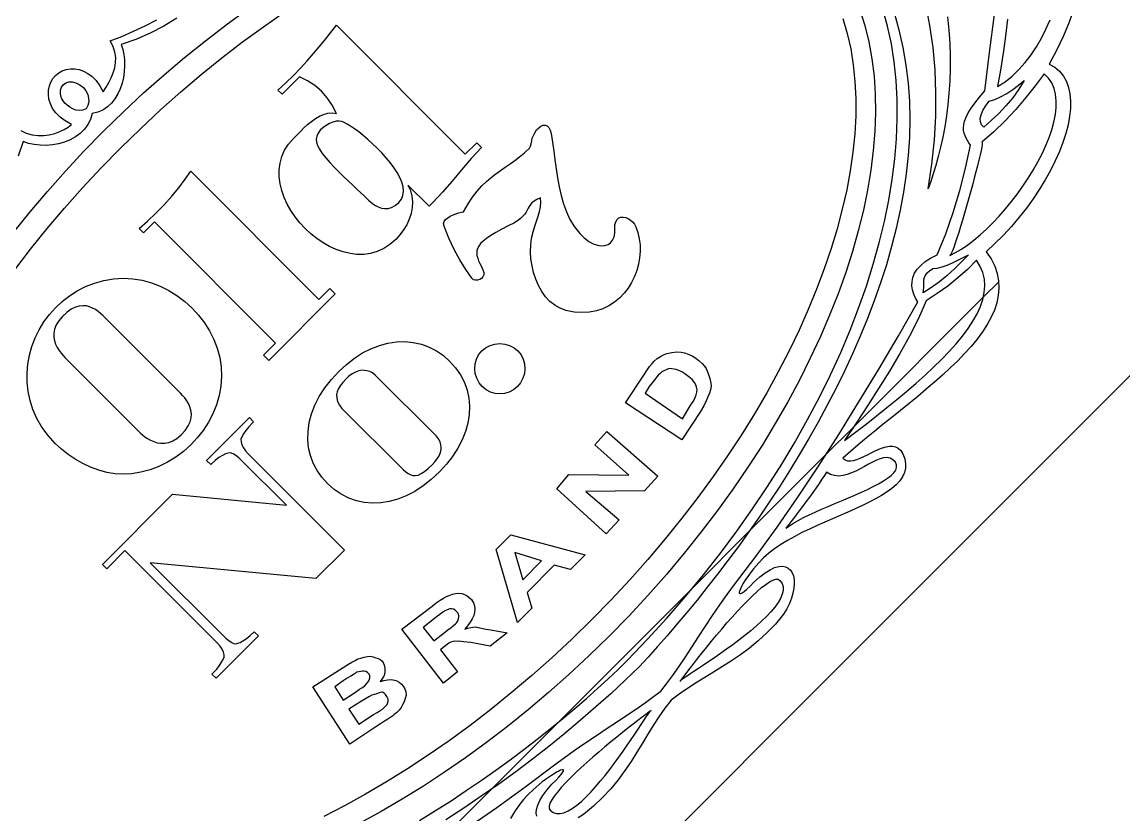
# Model space of a CAD drawing. Header units: millimetres. Extents: x 0 to 498, y 0 to 300.
# Drawn here: x 69.2 to 138.5, y 181 to 230.8 of the extents above; entities that cross this region are included whole.
import ezdxf

# ---------------------------------------------------------------- set-up
doc = ezdxf.new("R2010")
doc.units = ezdxf.units.MM
doc.layers.add('Nível Padrão', color=7, linetype='Continuous', lineweight=30)

msp = doc.modelspace()

# ---------------------------------------------------------------- linework, layer by layer
at = {"layer": 'Nível Padrão', "color": 18, "lineweight": 30, "true_color": 0x000000}
for points in [[(127.382, 231.157), (127.468, 230.318), (127.523, 229.493), (127.549, 228.684), (127.547, 227.892), (127.519, 227.119), (127.469, 226.366), (127.397, 225.636), (127.306, 224.93), (127.199, 224.25), (127.077, 223.597), (126.942, 222.974), (126.796, 222.381), (126.643, 221.821), (126.483, 221.295), (126.319, 220.805), (126.153, 220.352), (126.153, 220.352), (126.388, 221.902), (126.548, 223.423), (126.636, 224.916), (126.651, 226.381), (126.595, 227.816), (126.468, 229.223), (126.272, 230.601), (126.006, 231.948)], [(124.016, 231.431), (124.327, 230.333), (124.577, 229.225), (124.767, 228.108), (124.901, 226.984), (124.979, 225.854), (125.005, 224.719), (124.979, 223.579), (124.904, 222.437), (124.782, 221.293), (124.615, 220.148), (124.405, 219.003), (124.153, 217.86), (123.863, 216.72), (123.536, 215.583), (123.173, 214.451), (122.777, 213.325), (122.351, 212.206), (121.895, 211.095), (121.412, 209.994), (120.904, 208.902), (120.373, 207.822), (119.821, 206.755), (119.25, 205.701), (118.662, 204.662), (118.058, 203.639), (117.442, 202.633), (116.815, 201.645), (116.178, 200.677), (115.535, 199.728), (114.886, 198.801), (114.235, 197.896), (113.582, 197.015), (112.93, 196.159), (112.282, 195.329), (111.638, 194.525), (111.001, 193.75), (110.373, 193.003), (109.757, 192.287), (109.153, 191.603), (108.564, 190.95), (107.992, 190.332), (107.992, 190.332), (107.118, 189.489), (106.214, 188.648), (105.283, 187.812), (104.324, 186.98), (103.34, 186.156), (102.332, 185.341), (101.301, 184.536), (100.249, 183.744), (99.176, 182.966), (98.085, 182.204), (96.977, 181.46), (95.852, 180.735)], [(113.996, 195.499), (115.341, 197.269), (116.668, 199.103), (117.977, 200.995), (119.269, 202.94), (120.545, 204.932), (121.806, 206.964), (123.053, 209.031), (124.287, 211.127), (125.508, 213.245), (125.508, 213.245), (125.362, 213.488), (125.25, 213.739), (125.175, 213.997), (125.139, 214.259), (125.148, 214.522), (125.204, 214.785), (125.311, 215.044), (125.471, 215.298), (125.69, 215.543), (125.969, 215.779), (126.313, 216.002), (126.724, 216.21), (126.724, 216.21), (127.262, 217.523), (127.739, 218.866), (128.155, 220.24), (128.512, 221.647), (128.813, 223.088), (128.813, 223.088), (128.722, 223.238), (128.633, 223.384), (128.55, 223.531), (128.48, 223.682), (128.425, 223.84), (128.39, 224.007), (128.38, 224.189), (128.399, 224.386), (128.452, 224.604), (128.543, 224.845), (128.676, 225.112), (128.857, 225.408), (129.089, 225.738), (129.377, 226.103), (129.725, 226.508), (129.725, 226.508), (130.012, 228.901), (130.324, 231.285)], [(131.143, 230.999), (131.025, 229.929), (130.879, 228.859), (130.71, 227.802), (130.523, 226.774), (130.523, 226.774), (130.994, 227.076), (131.439, 227.43), (131.86, 227.832), (132.254, 228.276), (132.622, 228.759), (132.963, 229.273), (133.277, 229.816), (133.563, 230.381), (133.822, 230.964)], [(127.522, 216.171), (127.884, 216.345), (128.259, 216.564), (128.644, 216.825), (129.037, 217.124), (129.435, 217.458), (129.834, 217.824), (130.233, 218.22), (130.628, 218.641), (131.017, 219.084), (131.397, 219.547), (131.764, 220.026), (132.117, 220.519), (132.451, 221.021), (132.766, 221.529), (133.057, 222.041), (133.322, 222.554), (133.558, 223.064), (133.763, 223.567), (133.933, 224.062), (134.066, 224.544), (134.158, 225.01), (134.208, 225.458), (134.212, 225.883), (134.168, 226.284), (134.072, 226.656), (133.922, 226.997), (133.716, 227.303), (133.449, 227.572), (133.449, 227.572), (132.885, 226.826), (132.291, 226.079), (131.663, 225.339), (130.998, 224.619), (130.29, 223.928), (129.535, 223.278), (129.535, 223.278), (129.552, 223.242), (129.548, 223.137), (129.524, 222.969), (129.481, 222.746), (129.422, 222.473), (129.349, 222.157), (129.263, 221.803), (129.165, 221.419), (129.059, 221.009), (128.944, 220.582), (128.824, 220.142), (128.7, 219.696), (128.573, 219.251), (128.446, 218.812), (128.319, 218.387), (128.196, 217.98), (128.077, 217.599), (127.965, 217.25), (127.861, 216.938), (127.766, 216.671), (127.683, 216.455), (127.614, 216.295), (127.56, 216.199), (127.522, 216.171)], [(90.886, 219.749), (90.991, 219.647), (91.118, 219.533), (91.266, 219.417), (91.431, 219.307), (91.612, 219.213), (91.806, 219.143), (92.012, 219.107), (92.226, 219.114), (92.447, 219.173), (92.672, 219.293), (92.9, 219.483), (92.9, 219.483), (93.064, 219.697), (93.159, 219.935), (93.191, 220.194), (93.164, 220.47), (93.085, 220.76), (92.959, 221.061), (92.793, 221.369), (92.591, 221.681), (92.359, 221.994), (92.104, 222.304), (91.83, 222.608), (91.543, 222.902), (91.249, 223.184), (90.954, 223.45), (90.663, 223.696), (90.383, 223.919), (90.118, 224.116), (89.874, 224.284), (89.657, 224.419), (89.473, 224.517), (89.327, 224.576), (89.327, 224.576), (89.156, 224.604), (88.961, 224.588), (88.752, 224.533), (88.538, 224.444), (88.329, 224.326), (88.135, 224.184), (87.966, 224.023), (87.831, 223.847), (87.74, 223.662), (87.704, 223.473), (87.731, 223.284), (87.731, 223.284), (87.796, 223.073), (87.92, 222.835), (88.094, 222.575), (88.31, 222.297), (88.559, 222.009), (88.833, 221.713), (89.123, 221.417), (89.421, 221.125), (89.717, 220.842), (90.004, 220.573), (90.273, 220.324), (90.516, 220.101), (90.723, 219.907), (90.886, 219.749)], [(120.911, 204.543), (121.588, 205.061), (122.258, 205.578), (122.918, 206.094), (123.565, 206.609), (124.196, 207.122), (124.808, 207.632), (125.398, 208.14), (125.964, 208.644), (126.501, 209.144), (127.008, 209.641), (127.481, 210.132), (127.917, 210.618), (128.314, 211.098), (128.667, 211.572), (128.975, 212.04), (129.234, 212.5), (129.442, 212.953), (129.594, 213.397), (129.689, 213.833), (129.724, 214.26), (129.694, 214.677), (129.598, 215.085), (129.433, 215.481), (129.194, 215.867), (129.194, 215.867), (128.629, 215.292), (128.03, 214.752), (127.397, 214.245), (126.733, 213.768), (126.04, 213.321), (126.04, 213.321), (125.549, 212.212), (124.993, 211.105), (124.384, 210.003), (123.732, 208.904), (123.048, 207.808), (122.343, 206.716), (121.627, 205.628), (120.911, 204.543)], [(76.675, 205.006), (76.793, 204.896), (76.937, 204.781), (77.105, 204.668), (77.293, 204.563), (77.499, 204.473), (77.72, 204.407), (77.954, 204.371), (78.198, 204.372), (78.449, 204.418), (78.705, 204.515), (78.963, 204.67), (79.221, 204.892), (79.221, 204.892), (79.478, 205.18), (79.664, 205.458), (79.787, 205.723), (79.853, 205.977), (79.869, 206.217), (79.843, 206.445), (79.781, 206.659), (79.691, 206.859), (79.579, 207.045), (79.452, 207.217), (79.317, 207.373), (79.182, 207.514), (79.182, 207.514), (74.431, 212.265), (74.431, 212.265), (74.302, 212.391), (74.161, 212.521), (74.008, 212.647), (73.842, 212.764), (73.663, 212.865), (73.472, 212.944), (73.268, 212.994), (73.051, 213.01), (72.822, 212.984), (72.579, 212.91), (72.323, 212.783), (72.054, 212.595), (71.771, 212.341), (71.771, 212.341), (71.534, 212.068), (71.368, 211.799), (71.266, 211.537), (71.219, 211.283), (71.221, 211.039), (71.263, 210.807), (71.337, 210.588), (71.436, 210.385), (71.552, 210.198), (71.677, 210.03), (71.804, 209.883), (71.924, 209.757), (71.924, 209.757), (76.675, 205.006)], [(95.259, 204.813), (91.42, 208.652), (91.42, 208.652), (91.252, 208.786), (91.076, 208.874), (90.9, 208.926), (90.732, 208.95), (90.583, 208.956), (90.583, 208.956), (90.389, 208.926), (90.181, 208.846), (89.97, 208.726), (89.771, 208.582), (89.595, 208.424), (89.595, 208.424), (89.375, 208.187), (89.212, 207.973), (89.098, 207.779), (89.025, 207.601), (88.988, 207.436), (88.988, 207.436), (89.004, 207.209), (89.059, 206.985), (89.164, 206.768), (89.33, 206.562), (89.33, 206.562), (93.169, 202.723), (93.169, 202.723), (93.332, 202.578), (93.496, 202.464), (93.656, 202.384), (93.802, 202.343), (93.929, 202.343), (93.929, 202.343), (94.116, 202.374), (94.314, 202.463), (94.525, 202.606), (94.751, 202.795), (94.993, 203.027), (94.993, 203.027), (95.154, 203.199), (95.308, 203.389), (95.439, 203.588), (95.529, 203.787), (95.563, 203.977), (95.563, 203.977), (95.571, 204.111), (95.549, 204.277), (95.491, 204.458), (95.396, 204.642), (95.259, 204.813)], [(108.37, 207.509), (110.726, 205.913), (110.726, 205.913), (111.182, 206.673), (111.182, 206.673), (111.294, 206.842), (111.396, 207.001), (111.476, 207.138), (111.524, 207.243), (111.524, 207.243), (111.587, 207.405), (111.625, 207.575), (111.638, 207.737), (111.638, 207.737), (111.615, 207.889), (111.559, 208.041), (111.486, 208.193), (111.486, 208.193), (111.336, 208.373), (111.128, 208.545), (110.878, 208.725), (110.878, 208.725), (110.68, 208.853), (110.493, 208.948), (110.327, 209.008), (110.193, 209.029), (110.193, 209.029), (110.051, 209.055), (109.913, 209.063), (109.782, 209.035), (109.661, 208.953), (109.661, 208.953), (109.547, 208.927), (109.433, 208.858), (109.319, 208.761), (109.205, 208.649), (109.205, 208.649), (109.106, 208.536), (108.977, 208.374), (108.821, 208.168), (108.635, 207.927), (108.635, 207.927), (108.37, 207.509)], [(117.226, 199.033), (117.439, 199.196), (117.697, 199.362), (117.993, 199.531), (118.324, 199.701), (118.682, 199.874), (119.065, 200.049), (119.465, 200.225), (119.879, 200.402), (120.3, 200.581), (120.725, 200.759), (121.147, 200.939), (121.563, 201.118), (121.965, 201.297), (122.35, 201.476), (122.712, 201.654), (123.047, 201.831), (123.348, 202.006), (123.612, 202.18), (123.832, 202.352), (124.003, 202.522), (124.122, 202.69), (124.181, 202.854), (124.177, 203.016), (124.104, 203.175), (124.104, 203.175), (123.942, 203.34), (123.764, 203.438), (123.569, 203.475), (123.36, 203.461), (123.138, 203.404), (122.904, 203.313), (122.661, 203.195), (122.41, 203.059), (122.151, 202.914), (121.888, 202.767), (121.62, 202.628), (121.351, 202.505), (121.08, 202.406), (120.811, 202.339), (120.544, 202.314), (120.28, 202.338), (120.022, 202.419), (119.771, 202.567), (119.771, 202.567), (119.643, 202.352), (119.487, 202.11), (119.311, 201.846), (119.117, 201.566), (118.912, 201.276), (118.699, 200.981), (118.483, 200.688), (118.271, 200.401), (118.065, 200.127), (117.871, 199.871), (117.694, 199.639), (117.538, 199.436), (117.408, 199.268), (117.31, 199.141), (117.248, 199.061), (117.226, 199.033)], [(101.872, 196.983), (100.2, 197.516), (100.2, 197.516), (100.695, 195.805), (100.695, 195.805), (101.872, 196.983)], [(97.177, 180.195), (99.069, 181.504), (100.903, 182.83), (102.673, 184.176), (102.673, 184.176), (103.282, 184.625), (103.923, 185.078), (104.584, 185.532), (105.256, 185.984), (105.927, 186.43), (106.587, 186.868), (107.226, 187.294), (107.833, 187.704), (108.398, 188.096), (108.911, 188.466), (109.36, 188.811), (109.36, 188.811), (109.721, 189.259), (110.097, 189.767), (110.488, 190.326), (110.893, 190.927), (111.309, 191.559), (111.736, 192.214), (112.174, 192.883), (112.619, 193.555), (113.072, 194.221), (113.532, 194.872), (113.996, 195.499)], [(95.108, 191.968), (95.754, 192.462), (95.754, 192.462), (95.987, 192.649), (96.183, 192.804), (96.343, 192.93), (96.466, 193.03), (96.553, 193.108), (96.553, 193.108), (96.599, 193.23), (96.645, 193.353), (96.666, 193.45), (96.666, 193.45), (96.675, 193.541), (96.652, 193.635), (96.608, 193.722), (96.552, 193.792), (96.552, 193.792), (96.447, 193.892), (96.341, 193.958), (96.21, 193.982), (96.21, 193.982), (96.101, 193.968), (95.94, 193.92), (95.754, 193.83), (95.754, 193.83), (95.706, 193.79), (95.611, 193.719), (95.481, 193.622), (95.323, 193.505), (95.146, 193.374), (95.146, 193.374), (94.424, 192.804), (94.424, 192.804), (95.108, 191.968)], [(88.876, 189.081), (89.408, 188.244), (89.408, 188.244), (90.054, 188.662), (90.054, 188.662), (90.253, 188.808), (90.432, 188.927), (90.58, 189.018), (90.686, 189.082), (90.738, 189.118), (90.738, 189.118), (90.876, 189.259), (90.981, 189.383), (91.043, 189.498), (91.043, 189.498), (91.085, 189.639), (91.076, 189.763), (91.043, 189.878), (91.043, 189.878), (90.937, 189.978), (90.831, 190.044), (90.7, 190.068), (90.7, 190.068), (90.624, 190.062), (90.515, 190.045), (90.385, 190.02), (90.244, 189.992), (90.244, 189.992), (90.172, 189.937), (90.049, 189.86), (89.878, 189.757), (89.663, 189.625), (89.408, 189.46), (89.408, 189.46), (88.876, 189.081)], [(89.751, 187.674), (90.397, 186.724), (90.397, 186.724), (91.309, 187.332), (91.309, 187.332), (91.543, 187.467), (91.732, 187.584), (91.87, 187.679), (91.955, 187.75), (91.955, 187.75), (92.066, 187.864), (92.16, 187.978), (92.221, 188.092), (92.221, 188.092), (92.236, 188.189), (92.226, 188.296), (92.194, 188.397), (92.145, 188.472), (92.145, 188.472), (92.067, 188.6), (91.981, 188.686), (91.879, 188.738), (91.879, 188.738), (91.736, 188.725), (91.603, 188.687), (91.461, 188.624), (91.461, 188.624), (91.351, 188.606), (91.205, 188.551), (91.023, 188.46), (90.804, 188.332), (90.549, 188.168), (90.549, 188.168), (89.751, 187.674)], [(108.753, 187.595), (108.606, 187.49), (108.415, 187.349), (108.184, 187.175), (107.918, 186.972), (107.622, 186.743), (107.3, 186.49), (106.957, 186.217), (106.597, 185.927), (106.225, 185.622), (105.846, 185.307), (105.464, 184.983), (105.084, 184.654), (104.71, 184.324), (104.347, 183.995), (104, 183.67), (103.674, 183.352), (103.372, 183.044), (103.099, 182.75), (102.861, 182.473), (102.662, 182.215), (102.506, 181.98), (102.398, 181.77), (102.342, 181.589), (102.344, 181.44), (102.407, 181.326), (102.407, 181.326), (102.597, 181.19), (102.806, 181.123), (103.034, 181.119), (103.277, 181.174), (103.534, 181.283), (103.803, 181.441), (104.083, 181.643), (104.37, 181.884), (104.663, 182.16), (104.96, 182.465), (105.259, 182.796), (105.559, 183.147), (105.856, 183.513), (106.15, 183.89), (106.438, 184.273), (106.718, 184.657), (106.988, 185.037), (107.247, 185.408), (107.491, 185.767), (107.721, 186.106), (107.932, 186.423), (108.124, 186.712), (108.294, 186.969), (108.441, 187.188), (108.562, 187.365), (108.656, 187.495), (108.72, 187.574), (108.753, 187.595)]]:
    msp.add_lwpolyline(points, dxfattribs=at)
at = {"layer": 'Nível Padrão', "color": 18, "lineweight": 30, "true_color": 0x000000, "extrusion": (0, 0, -1)}
for points in [[(-74.354, 223.97), (-75.604, 225.191), (-76.87, 226.37), (-78.15, 227.506), (-79.443, 228.599), (-80.746, 229.649), (-82.058, 230.654), (-83.377, 231.615)], [(-75.418, 222.906), (-76.664, 224.123), (-77.926, 225.299), (-79.2, 226.432), (-80.486, 227.522), (-81.781, 228.569), (-83.084, 229.571), (-84.393, 230.529), (-85.706, 231.441)], [(-121.875, 231.585), (-122.185, 230.596), (-122.435, 229.57), (-122.626, 228.51), (-122.758, 227.417), (-122.832, 226.293), (-122.849, 225.14), (-122.809, 223.96), (-122.713, 222.755), (-122.56, 221.526), (-122.352, 220.275), (-122.089, 219.005), (-121.772, 217.716), (-121.401, 216.411), (-120.977, 215.092), (-120.499, 213.76), (-119.97, 212.417), (-119.388, 211.066), (-118.755, 209.707), (-118.072, 208.344), (-117.338, 206.976), (-116.554, 205.607), (-115.721, 204.239), (-114.839, 202.872), (-113.909, 201.509), (-112.932, 200.152), (-111.907, 198.803), (-110.835, 197.463), (-109.717, 196.134), (-108.554, 194.818), (-107.345, 193.517), (-106.091, 192.232), (-106.091, 192.232), (-104.847, 191.017), (-103.586, 189.844), (-102.31, 188.713), (-101.022, 187.625), (-99.722, 186.58), (-98.413, 185.579), (-97.096, 184.622), (-95.773, 183.71), (-94.446, 182.844), (-93.116, 182.023), (-91.785, 181.249), (-90.454, 180.521)], [(-94.207, 180.692), (-95.202, 181.304), (-96.18, 181.927), (-97.139, 182.559), (-98.077, 183.198), (-98.994, 183.842), (-99.888, 184.49), (-100.758, 185.139), (-101.601, 185.789), (-102.418, 186.436), (-103.207, 187.079), (-103.966, 187.716), (-104.694, 188.345), (-105.39, 188.965), (-106.052, 189.574), (-106.679, 190.17), (-107.27, 190.75), (-107.27, 190.75), (-108.529, 192.064), (-109.743, 193.395), (-110.913, 194.742), (-112.037, 196.103), (-113.115, 197.475), (-114.147, 198.858), (-115.131, 200.249), (-116.068, 201.647), (-116.957, 203.05), (-117.798, 204.456), (-118.589, 205.863), (-119.331, 207.27), (-120.022, 208.675), (-120.663, 210.077), (-121.253, 211.473), (-121.791, 212.861), (-122.277, 214.241), (-122.71, 215.609), (-123.09, 216.965), (-123.416, 218.307), (-123.688, 219.633), (-123.905, 220.941), (-124.067, 222.23), (-124.172, 223.497), (-124.222, 224.741), (-124.215, 225.961), (-124.15, 227.154), (-124.027, 228.318), (-123.846, 229.453), (-123.606, 230.556), (-123.306, 231.625)], [(-135.319, 231.653), (-135.023, 230.821), (-134.665, 229.963), (-134.243, 229.082), (-133.753, 228.18), (-133.753, 228.18), (-134.109, 227.978), (-134.408, 227.729), (-134.653, 227.433), (-134.843, 227.096), (-134.982, 226.719), (-135.07, 226.307), (-135.11, 225.862), (-135.102, 225.387), (-135.048, 224.886), (-134.95, 224.362), (-134.81, 223.819), (-134.628, 223.258), (-134.406, 222.684), (-134.147, 222.1), (-133.851, 221.509), (-133.52, 220.914), (-133.156, 220.318), (-132.76, 219.725), (-132.334, 219.138), (-131.879, 218.559), (-131.397, 217.993), (-130.889, 217.442), (-130.357, 216.91), (-129.802, 216.399), (-129.802, 216.399), (-130.109, 215.943), (-130.339, 215.485), (-130.497, 215.028), (-130.585, 214.57), (-130.608, 214.112), (-130.568, 213.653), (-130.47, 213.195), (-130.318, 212.737), (-130.114, 212.28), (-129.862, 211.823), (-129.566, 211.367), (-129.23, 210.911), (-128.857, 210.457), (-128.45, 210.003), (-128.014, 209.551), (-127.552, 209.101), (-127.067, 208.652), (-126.563, 208.204), (-126.044, 207.759), (-125.513, 207.316), (-124.974, 206.874), (-124.43, 206.436), (-123.886, 205.999), (-123.343, 205.565), (-122.807, 205.134), (-122.281, 204.706), (-121.768, 204.281), (-121.273, 203.86), (-120.797, 203.441), (-120.797, 203.441), (-120.935, 203.332), (-121.094, 203.275), (-121.272, 203.263), (-121.466, 203.291), (-121.673, 203.35), (-121.892, 203.435), (-122.119, 203.538), (-122.352, 203.652), (-122.588, 203.771), (-122.825, 203.888), (-123.06, 203.996), (-123.291, 204.087), (-123.514, 204.156), (-123.728, 204.195), (-123.929, 204.198), (-124.116, 204.157), (-124.285, 204.066), (-124.433, 203.919), (-124.56, 203.707), (-124.56, 203.707), (-124.687, 203.389), (-124.746, 203.087), (-124.74, 202.8), (-124.673, 202.526), (-124.55, 202.264), (-124.375, 202.013), (-124.151, 201.772), (-123.884, 201.54), (-123.576, 201.314), (-123.232, 201.095), (-122.856, 200.882), (-122.452, 200.671), (-122.024, 200.464), (-121.577, 200.258), (-121.114, 200.053), (-120.639, 199.846), (-120.157, 199.637), (-119.671, 199.426), (-119.185, 199.209), (-118.705, 198.987), (-118.233, 198.759), (-117.774, 198.522), (-117.331, 198.276), (-116.91, 198.02), (-116.514, 197.752), (-116.147, 197.471), (-115.813, 197.177), (-115.516, 196.867), (-115.516, 196.867), (-115.349, 196.682), (-115.188, 196.489), (-115.033, 196.293), (-114.887, 196.096), (-114.752, 195.903), (-114.63, 195.717), (-114.523, 195.542), (-114.434, 195.381), (-114.365, 195.239), (-114.317, 195.119), (-114.293, 195.025), (-114.294, 194.961), (-114.324, 194.93), (-114.384, 194.936), (-114.477, 194.982), (-114.604, 195.074), (-114.767, 195.213), (-114.969, 195.404), (-115.212, 195.651), (-115.212, 195.651), (-115.577, 195.981), (-115.916, 196.239), (-116.229, 196.431), (-116.515, 196.561), (-116.772, 196.631), (-117.001, 196.647), (-117.201, 196.611), (-117.371, 196.529), (-117.51, 196.403), (-117.618, 196.238), (-117.694, 196.038), (-117.738, 195.807), (-117.748, 195.548), (-117.724, 195.265), (-117.666, 194.963), (-117.573, 194.645), (-117.443, 194.315), (-117.278, 193.978), (-117.074, 193.637), (-117.074, 193.637), (-116.558, 193.021), (-116.026, 192.466), (-115.482, 191.965), (-114.93, 191.511), (-114.371, 191.094), (-113.808, 190.709), (-113.245, 190.347), (-112.683, 190.001), (-112.127, 189.663), (-111.578, 189.325), (-111.04, 188.981), (-110.515, 188.622), (-110.006, 188.241), (-110.006, 188.241), (-109.611, 187.731), (-109.241, 187.202), (-108.89, 186.659), (-108.548, 186.102), (-108.207, 185.537), (-107.859, 184.966), (-107.495, 184.391), (-107.106, 183.817), (-106.684, 183.247), (-106.221, 182.682), (-105.708, 182.128), (-105.136, 181.586), (-104.497, 181.059), (-104.497, 181.059), (-104.162, 180.862)], [(-78.959, 231.056), (-78.129, 230.559), (-77.269, 230.116), (-76.378, 229.73), (-75.455, 229.404), (-75.455, 229.404), (-75.554, 229.107), (-75.624, 228.784), (-75.663, 228.439), (-75.672, 228.081), (-75.649, 227.715), (-75.596, 227.349), (-75.51, 226.987), (-75.392, 226.638), (-75.242, 226.307), (-75.058, 226.001), (-74.842, 225.727), (-74.591, 225.49), (-74.306, 225.298), (-73.986, 225.156), (-73.631, 225.072), (-73.631, 225.072), (-73.526, 224.708), (-73.362, 224.379), (-73.145, 224.087), (-72.882, 223.832), (-72.582, 223.613), (-72.25, 223.431), (-71.893, 223.286), (-71.519, 223.179), (-71.135, 223.109), (-70.747, 223.076), (-70.362, 223.081), (-69.988, 223.124), (-69.631, 223.205), (-69.299, 223.325), (-69.299, 223.325), (-68.983, 222.393)], [(-69.147, 224.009), (-69.497, 223.839), (-69.859, 223.735), (-70.225, 223.689), (-70.588, 223.694), (-70.943, 223.743), (-71.282, 223.828), (-71.597, 223.943), (-71.883, 224.079), (-72.133, 224.23), (-72.34, 224.389), (-72.34, 224.389), (-71.942, 224.609), (-71.614, 224.855), (-71.352, 225.121), (-71.151, 225.402), (-71.009, 225.69), (-70.922, 225.981), (-70.886, 226.268), (-70.897, 226.546), (-70.952, 226.808), (-71.047, 227.049), (-71.047, 227.049), (-71.173, 227.271), (-71.337, 227.464), (-71.534, 227.624), (-71.758, 227.749), (-72.003, 227.836), (-72.265, 227.882), (-72.538, 227.885), (-72.817, 227.841), (-73.097, 227.747), (-73.371, 227.601), (-73.636, 227.401), (-73.885, 227.142), (-74.113, 226.823), (-74.315, 226.44), (-74.315, 226.44), (-74.504, 226.729), (-74.68, 227.024), (-74.835, 227.326), (-74.963, 227.635), (-75.056, 227.951), (-75.108, 228.274), (-75.113, 228.603), (-75.063, 228.939), (-74.951, 229.283), (-74.771, 229.633), (-74.771, 229.633), (-75.495, 229.924), (-76.226, 230.241), (-76.962, 230.586), (-77.699, 230.962)], [(-88.984, 230.619), (-97.08, 222.523), (-97.08, 222.523), (-97.802, 223.245), (-97.802, 223.245), (-98.106, 222.94), (-98.106, 222.94), (-97.45, 222.245), (-96.837, 221.537), (-96.243, 220.831), (-95.647, 220.141), (-95.028, 219.483), (-95.028, 219.483), (-94.8, 219.255), (-94.8, 219.255), (-93.47, 220.585), (-93.47, 220.585), (-93.63, 220.246), (-93.727, 219.894), (-93.763, 219.532), (-93.744, 219.168), (-93.674, 218.804), (-93.558, 218.445), (-93.399, 218.097), (-93.202, 217.765), (-92.971, 217.452), (-92.71, 217.165), (-92.71, 217.165), (-92.341, 216.843), (-91.952, 216.593), (-91.548, 216.41), (-91.13, 216.292), (-90.703, 216.234), (-90.271, 216.233), (-89.836, 216.286), (-89.403, 216.389), (-88.974, 216.539), (-88.553, 216.731), (-88.144, 216.963), (-87.749, 217.23), (-87.373, 217.53), (-87.019, 217.859), (-86.69, 218.213), (-86.39, 218.589), (-86.122, 218.983), (-85.89, 219.392), (-85.697, 219.812), (-85.546, 220.24), (-85.442, 220.672), (-85.386, 221.104), (-85.384, 221.533), (-85.438, 221.956), (-85.552, 222.369), (-85.729, 222.768), (-85.973, 223.151), (-86.287, 223.512), (-86.287, 223.512), (-86.498, 223.726), (-86.716, 223.947), (-86.942, 224.169), (-87.174, 224.383), (-87.414, 224.584), (-87.66, 224.762), (-87.913, 224.911), (-88.171, 225.024), (-88.437, 225.093), (-88.708, 225.111), (-88.985, 225.07), (-88.985, 225.07), (-88.715, 225.593), (-88.4, 226.06), (-88.039, 226.472), (-87.63, 226.83), (-87.173, 227.135), (-86.666, 227.389), (-86.666, 227.389), (-85.564, 226.287), (-85.564, 226.287), (-85.298, 226.553), (-85.298, 226.553), (-85.799, 227.005), (-86.276, 227.468), (-86.726, 227.934), (-87.148, 228.394), (-87.54, 228.842), (-87.9, 229.27), (-88.226, 229.669), (-88.517, 230.032), (-88.77, 230.351), (-88.984, 230.619)], [(-120.799, 231.048), (-121.075, 230.111), (-121.294, 229.139), (-121.456, 228.134), (-121.562, 227.096), (-121.612, 226.027), (-121.606, 224.93), (-121.546, 223.806), (-121.431, 222.657), (-121.263, 221.485), (-121.042, 220.291), (-120.767, 219.077), (-120.441, 217.845), (-120.063, 216.596), (-119.634, 215.333), (-119.154, 214.057), (-118.624, 212.769), (-118.045, 211.472), (-117.417, 210.168), (-116.74, 208.857), (-116.015, 207.542), (-115.243, 206.225), (-114.424, 204.906), (-113.558, 203.589), (-112.647, 202.275), (-111.69, 200.965), (-110.688, 199.661), (-109.643, 198.365), (-108.553, 197.079), (-107.42, 195.805), (-106.245, 194.543), (-105.027, 193.296), (-105.027, 193.296), (-103.784, 192.082), (-102.525, 190.909), (-101.253, 189.779), (-99.969, 188.692), (-98.676, 187.649), (-97.374, 186.649), (-96.067, 185.695), (-94.754, 184.785), (-93.439, 183.922), (-92.122, 183.104), (-90.807, 182.334), (-89.493, 181.61), (-88.184, 180.935)], [(-132.195, 227.154), (-131.861, 226.597), (-131.476, 226.066), (-131.05, 225.563), (-130.596, 225.088), (-130.125, 224.643), (-129.649, 224.228), (-129.649, 224.228), (-129.517, 224.374), (-129.444, 224.552), (-129.433, 224.759), (-129.482, 224.996), (-129.591, 225.259), (-129.761, 225.548), (-129.991, 225.862), (-129.991, 225.862), (-130.344, 225.968), (-130.714, 226.129), (-131.093, 226.337), (-131.472, 226.583), (-131.842, 226.858), (-132.195, 227.154)], [(-73.251, 225.376), (-73.034, 225.287), (-72.819, 225.262), (-72.611, 225.291), (-72.413, 225.363), (-72.23, 225.467), (-72.067, 225.593), (-71.927, 225.73), (-71.815, 225.867), (-71.736, 225.993), (-71.693, 226.099), (-71.693, 226.099), (-71.64, 226.323), (-71.648, 226.535), (-71.711, 226.725), (-71.821, 226.882), (-71.972, 226.999), (-72.158, 227.066), (-72.371, 227.073), (-72.605, 227.011), (-72.605, 227.011), (-72.867, 226.875), (-73.08, 226.702), (-73.244, 226.5), (-73.356, 226.279), (-73.414, 226.047), (-73.418, 225.813), (-73.364, 225.587), (-73.251, 225.376)], [(-111.478, 106.105), (-73.898, 143.684), (-73.898, 143.684), (-155.216, 225.001), (-155.216, 225.001), (-192.795, 187.422), (-192.795, 187.422), (-111.478, 106.105)], [(-97.499, 214.732), (-97.113, 215.283), (-96.736, 215.888), (-96.377, 216.543), (-96.046, 217.248), (-95.751, 218), (-95.751, 218), (-95.719, 218.153), (-95.753, 218.292), (-95.841, 218.418), (-95.971, 218.529), (-96.131, 218.627), (-96.309, 218.712), (-96.493, 218.782), (-96.672, 218.839), (-96.834, 218.883), (-96.967, 218.912), (-96.967, 218.912), (-97.252, 219.406), (-97.539, 219.835), (-97.827, 220.207), (-98.117, 220.531), (-98.408, 220.814), (-98.7, 221.065), (-98.995, 221.292), (-99.291, 221.503), (-99.589, 221.707), (-99.888, 221.912), (-100.19, 222.125), (-100.494, 222.356), (-100.8, 222.612), (-101.108, 222.902), (-101.108, 222.902), (-101.179, 223.021), (-101.221, 223.181), (-101.251, 223.356), (-101.283, 223.525), (-101.336, 223.662), (-101.336, 223.662), (-101.438, 223.874), (-101.557, 224.05), (-101.688, 224.188), (-101.825, 224.285), (-101.963, 224.337), (-102.097, 224.341), (-102.221, 224.294), (-102.329, 224.192), (-102.416, 224.033), (-102.476, 223.814), (-102.476, 223.814), (-102.564, 223.274), (-102.641, 222.721), (-102.713, 222.161), (-102.788, 221.597), (-102.872, 221.035), (-102.971, 220.479), (-103.092, 219.934), (-103.243, 219.405), (-103.428, 218.897), (-103.656, 218.414), (-103.932, 217.961), (-104.264, 217.543), (-104.264, 217.543), (-104.557, 217.263), (-104.844, 217.048), (-105.121, 216.896), (-105.384, 216.803), (-105.629, 216.766), (-105.85, 216.783), (-106.045, 216.85), (-106.209, 216.966), (-106.337, 217.126), (-106.426, 217.328), (-106.471, 217.569), (-106.468, 217.847), (-106.468, 217.847), (-106.48, 218.094), (-106.532, 218.285), (-106.617, 218.426), (-106.728, 218.518), (-106.859, 218.566), (-107.004, 218.573), (-107.157, 218.543), (-107.309, 218.48), (-107.456, 218.386), (-107.591, 218.266), (-107.707, 218.123), (-107.798, 217.961), (-107.798, 217.961), (-107.925, 217.597), (-108.011, 217.216), (-108.056, 216.823), (-108.062, 216.423), (-108.029, 216.019), (-107.957, 215.616), (-107.848, 215.22), (-107.702, 214.834), (-107.521, 214.463), (-107.304, 214.113), (-107.054, 213.787), (-106.77, 213.49), (-106.453, 213.226), (-106.104, 213.002), (-105.725, 212.82), (-105.315, 212.685), (-104.876, 212.603), (-104.408, 212.578), (-103.913, 212.614), (-103.39, 212.717), (-103.39, 212.717), (-103.03, 212.847), (-102.698, 213.038), (-102.396, 213.284), (-102.126, 213.577), (-101.887, 213.911), (-101.681, 214.279), (-101.509, 214.674), (-101.371, 215.091), (-101.27, 215.522), (-101.206, 215.96), (-101.179, 216.4), (-101.192, 216.833), (-101.244, 217.255), (-101.337, 217.657), (-101.337, 217.657), (-101.442, 218.003), (-101.554, 218.325), (-101.66, 218.631), (-101.749, 218.924), (-101.809, 219.211), (-101.827, 219.496), (-101.793, 219.786), (-101.793, 219.786), (-101.569, 219.68), (-101.396, 219.573), (-101.265, 219.466), (-101.165, 219.356), (-101.088, 219.244), (-101.023, 219.13), (-100.962, 219.011), (-100.894, 218.889), (-100.81, 218.762), (-100.701, 218.63), (-100.556, 218.492), (-100.367, 218.348), (-100.124, 218.197), (-99.817, 218.038), (-99.817, 218.038), (-99.373, 217.813), (-98.994, 217.605), (-98.675, 217.414), (-98.413, 217.236), (-98.203, 217.069), (-98.041, 216.91), (-97.923, 216.757), (-97.846, 216.608), (-97.804, 216.461), (-97.795, 216.312), (-97.813, 216.16), (-97.856, 216.002), (-97.918, 215.836), (-97.996, 215.659), (-98.086, 215.469), (-98.183, 215.264), (-98.183, 215.264), (-98.239, 215.104), (-98.235, 214.958), (-98.183, 214.83), (-98.095, 214.726), (-97.982, 214.65), (-97.854, 214.608), (-97.723, 214.604), (-97.601, 214.644), (-97.499, 214.732)], [(-68.7, 217.603), (-69.745, 218.902), (-70.834, 220.19), (-71.965, 221.465), (-73.138, 222.725), (-74.354, 223.97)], [(-68.768, 215.256), (-69.768, 216.556), (-70.812, 217.849), (-71.9, 219.132), (-73.03, 220.404), (-74.203, 221.662), (-75.418, 222.906)], [(-84.731, 209.565), (-84.389, 209.907), (-84.389, 209.907), (-85.149, 210.667), (-85.149, 210.667), (-77.547, 218.269), (-77.547, 218.269), (-76.863, 217.585), (-76.863, 217.585), (-76.597, 217.851), (-76.597, 217.851), (-77.121, 218.325), (-77.642, 218.826), (-78.151, 219.348), (-78.635, 219.881), (-79.083, 220.416), (-79.484, 220.946), (-79.826, 221.461), (-79.826, 221.461), (-87.885, 213.403), (-87.885, 213.403), (-88.569, 214.087), (-88.569, 214.087), (-88.911, 213.745), (-88.911, 213.745), (-84.731, 209.565)], [(-128.7, 216.209), (-128.26, 215.771), (-127.809, 215.335), (-127.347, 214.913), (-126.868, 214.512), (-126.37, 214.143), (-125.85, 213.815), (-125.85, 213.815), (-125.874, 213.985), (-125.881, 214.152), (-125.881, 214.316), (-125.884, 214.476), (-125.898, 214.633), (-125.932, 214.784), (-125.996, 214.931), (-126.099, 215.072), (-126.25, 215.207), (-126.458, 215.336), (-126.458, 215.336), (-126.734, 215.364), (-127.036, 215.442), (-127.357, 215.56), (-127.69, 215.706), (-128.03, 215.87), (-128.369, 216.041), (-128.7, 216.209)], [(-71.316, 204.361), (-70.863, 204.862), (-70.48, 205.386), (-70.165, 205.927), (-69.916, 206.483), (-69.731, 207.05), (-69.608, 207.623), (-69.546, 208.199), (-69.541, 208.774), (-69.591, 209.344), (-69.695, 209.906), (-69.851, 210.455), (-70.056, 210.988), (-70.309, 211.501), (-70.606, 211.99), (-70.947, 212.452), (-71.329, 212.882), (-71.75, 213.277), (-72.207, 213.633), (-72.7, 213.946), (-73.225, 214.212), (-73.78, 214.428), (-74.364, 214.59), (-74.974, 214.694), (-75.609, 214.735), (-75.609, 214.735), (-76.199, 214.707), (-76.782, 214.612), (-77.355, 214.454), (-77.912, 214.238), (-78.45, 213.967), (-78.963, 213.645), (-79.448, 213.277), (-79.899, 212.868), (-80.312, 212.42), (-80.683, 211.939), (-81.007, 211.428), (-81.28, 210.892), (-81.497, 210.334), (-81.653, 209.76), (-81.745, 209.173), (-81.767, 208.578), (-81.767, 208.578), (-81.725, 207.967), (-81.617, 207.369), (-81.448, 206.788), (-81.221, 206.228), (-80.941, 205.691), (-80.611, 205.182), (-80.236, 204.704), (-79.82, 204.261), (-79.368, 203.858), (-78.882, 203.497), (-78.367, 203.182), (-77.828, 202.917), (-77.269, 202.706), (-76.693, 202.552), (-76.105, 202.46), (-76.105, 202.46), (-75.597, 202.425), (-75.082, 202.453), (-74.563, 202.54), (-74.047, 202.68), (-73.54, 202.869), (-73.046, 203.101), (-72.571, 203.371), (-72.121, 203.674), (-71.701, 204.006), (-71.316, 204.361)], [(-88.418, 201.85), (-88.068, 202.242), (-87.768, 202.667), (-87.525, 203.12), (-87.342, 203.597), (-87.224, 204.092), (-87.175, 204.6), (-87.202, 205.119), (-87.202, 205.119), (-87.271, 205.672), (-87.413, 206.223), (-87.625, 206.771), (-87.906, 207.312), (-88.253, 207.846), (-88.665, 208.369), (-89.139, 208.88), (-89.139, 208.88), (-89.62, 209.324), (-90.118, 209.711), (-90.628, 210.04), (-91.149, 210.308), (-91.678, 210.516), (-92.212, 210.661), (-92.749, 210.742), (-92.749, 210.742), (-93.284, 210.756), (-93.808, 210.703), (-94.317, 210.586), (-94.805, 210.407), (-95.268, 210.169), (-95.699, 209.874), (-96.094, 209.525), (-96.094, 209.525), (-96.469, 209.105), (-96.777, 208.66), (-97.019, 208.193), (-97.195, 207.709), (-97.302, 207.21), (-97.341, 206.699), (-97.311, 206.181), (-97.311, 206.181), (-97.229, 205.644), (-97.084, 205.109), (-96.877, 204.58), (-96.608, 204.059), (-96.28, 203.549), (-95.893, 203.052), (-95.449, 202.571), (-95.449, 202.571), (-94.94, 202.099), (-94.422, 201.692), (-93.899, 201.35), (-93.369, 201.073), (-92.836, 200.861), (-92.3, 200.715), (-91.763, 200.633), (-91.763, 200.633), (-91.245, 200.603), (-90.734, 200.642), (-90.235, 200.749), (-89.751, 200.924), (-89.284, 201.167), (-88.839, 201.475), (-88.418, 201.85)], [(-98.108, 210.171), (-98.356, 210.371), (-98.635, 210.513), (-98.936, 210.599), (-99.248, 210.627), (-99.56, 210.598), (-99.861, 210.513), (-100.141, 210.37), (-100.388, 210.171), (-100.388, 210.171), (-100.586, 209.925), (-100.724, 209.649), (-100.804, 209.354), (-100.825, 209.05), (-100.79, 208.745), (-100.698, 208.45), (-100.552, 208.175), (-100.35, 207.929), (-100.35, 207.929), (-100.106, 207.729), (-99.835, 207.587), (-99.546, 207.501), (-99.248, 207.473), (-98.951, 207.501), (-98.662, 207.587), (-98.391, 207.729), (-98.146, 207.929), (-98.146, 207.929), (-97.945, 208.175), (-97.798, 208.45), (-97.707, 208.745), (-97.671, 209.05), (-97.693, 209.355), (-97.772, 209.65), (-97.91, 209.925), (-98.108, 210.171)], [(-107.153, 206.901), (-108.293, 208.649), (-108.293, 208.649), (-108.485, 208.941), (-108.659, 209.186), (-108.812, 209.382), (-108.939, 209.524), (-108.939, 209.524), (-109.139, 209.697), (-109.338, 209.827), (-109.538, 209.929), (-109.737, 210.017), (-109.737, 210.017), (-110.05, 210.079), (-110.362, 210.107), (-110.649, 210.093), (-110.649, 210.093), (-110.861, 210.05), (-111.091, 209.975), (-111.328, 209.863), (-111.561, 209.713), (-111.561, 209.713), (-111.775, 209.543), (-111.956, 209.376), (-112.101, 209.216), (-112.208, 209.067), (-112.208, 209.067), (-112.346, 208.755), (-112.45, 208.442), (-112.512, 208.155), (-112.512, 208.155), (-112.52, 207.949), (-112.488, 207.732), (-112.421, 207.508), (-112.322, 207.281), (-112.322, 207.281), (-112.221, 207.027), (-112.069, 206.723), (-111.866, 206.369), (-111.866, 206.369), (-110.688, 204.583), (-110.688, 204.583), (-107.153, 206.901)], [(-81.883, 192.274), (-82.051, 192.113), (-82.212, 191.978), (-82.368, 191.875), (-82.517, 191.809), (-82.659, 191.788), (-82.795, 191.818), (-82.795, 191.818), (-82.931, 191.863), (-83.107, 191.957), (-83.318, 192.099), (-83.558, 192.293), (-83.821, 192.54), (-83.821, 192.54), (-84.087, 192.273), (-84.087, 192.273), (-81.428, 189.614), (-81.428, 189.614), (-81.161, 189.88), (-81.161, 189.88), (-81.237, 189.956), (-81.237, 189.956), (-81.462, 190.197), (-81.637, 190.418), (-81.768, 190.618), (-81.861, 190.794), (-81.921, 190.944), (-81.921, 190.944), (-81.936, 191.093), (-81.894, 191.262), (-81.804, 191.444), (-81.671, 191.632), (-81.503, 191.818), (-81.503, 191.818), (-75.688, 197.633), (-75.688, 197.633), (-74.548, 196.493), (-74.548, 196.493), (-74.282, 196.76), (-74.282, 196.76), (-78.689, 201.167), (-78.689, 201.167), (-85.834, 200.482), (-85.834, 200.482), (-83.022, 203.295), (-83.022, 203.295), (-82.84, 203.466), (-82.662, 203.609), (-82.491, 203.711), (-82.331, 203.762), (-82.185, 203.751), (-82.185, 203.751), (-82.013, 203.705), (-81.816, 203.614), (-81.6, 203.477), (-81.367, 203.295), (-81.121, 203.067), (-81.121, 203.067), (-81.083, 203.029), (-81.083, 203.029), (-80.817, 203.295), (-80.817, 203.295), (-83.515, 205.993), (-83.515, 205.993), (-83.781, 205.727), (-83.781, 205.727), (-83.705, 205.651), (-83.705, 205.651), (-83.477, 205.406), (-83.293, 205.175), (-83.15, 204.964), (-83.047, 204.779), (-82.983, 204.625), (-82.983, 204.625), (-82.987, 204.457), (-83.04, 204.277), (-83.137, 204.089), (-83.272, 203.899), (-83.44, 203.713), (-83.44, 203.713), (-89.483, 197.669), (-89.483, 197.669), (-87.697, 195.883), (-87.697, 195.883), (-77.284, 196.873), (-77.284, 196.873), (-81.883, 192.274)], [(-105.938, 198.693), (-102.822, 201.506), (-102.822, 201.506), (-103.582, 202.418), (-103.582, 202.418), (-107.344, 202.379), (-107.344, 202.379), (-105.216, 204.28), (-105.216, 204.28), (-105.976, 205.116), (-105.976, 205.116), (-109.168, 202.303), (-109.168, 202.303), (-108.332, 201.391), (-108.332, 201.391), (-104.646, 201.353), (-104.646, 201.353), (-106.736, 199.567), (-106.736, 199.567), (-105.938, 198.693)], [(-104.608, 197.363), (-103.697, 196.451), (-103.697, 196.451), (-102.67, 196.717), (-102.67, 196.717), (-100.961, 195.007), (-100.961, 195.007), (-101.265, 194.019), (-101.265, 194.019), (-100.353, 193.107), (-100.353, 193.107), (-99.022, 197.706), (-99.022, 197.706), (-99.934, 198.618), (-99.934, 198.618), (-104.608, 197.363)], [(-110.576, 189.419), (-110.682, 189.566), (-110.823, 189.757), (-110.996, 189.988), (-111.2, 190.254), (-111.429, 190.55), (-111.682, 190.872), (-111.955, 191.215), (-112.245, 191.575), (-112.55, 191.947), (-112.865, 192.326), (-113.189, 192.708), (-113.517, 193.088), (-113.848, 193.462), (-114.177, 193.825), (-114.502, 194.172), (-114.82, 194.498), (-115.127, 194.8), (-115.421, 195.072), (-115.699, 195.31), (-115.957, 195.51), (-116.192, 195.666), (-116.402, 195.774), (-116.583, 195.83), (-116.732, 195.828), (-116.846, 195.765), (-116.846, 195.765), (-116.981, 195.575), (-117.048, 195.365), (-117.051, 195.137), (-116.995, 194.893), (-116.886, 194.634), (-116.727, 194.364), (-116.524, 194.084), (-116.281, 193.795), (-116.004, 193.501), (-115.697, 193.202), (-115.365, 192.902), (-115.013, 192.601), (-114.645, 192.302), (-114.267, 192.008), (-113.883, 191.719), (-113.499, 191.438), (-113.118, 191.167), (-112.746, 190.908), (-112.388, 190.663), (-112.049, 190.435), (-111.732, 190.224), (-111.444, 190.033), (-111.189, 189.864), (-110.972, 189.719), (-110.797, 189.6), (-110.669, 189.509), (-110.594, 189.448), (-110.576, 189.419)], [(-95.717, 189.308), (-93.094, 192.69), (-93.094, 192.69), (-94.994, 194.134), (-94.994, 194.134), (-95.258, 194.344), (-95.5, 194.517), (-95.716, 194.654), (-95.904, 194.754), (-96.058, 194.818), (-96.058, 194.818), (-96.274, 194.905), (-96.471, 194.946), (-96.662, 194.952), (-96.856, 194.932), (-96.856, 194.932), (-97.037, 194.883), (-97.189, 194.799), (-97.327, 194.686), (-97.464, 194.552), (-97.464, 194.552), (-97.585, 194.358), (-97.659, 194.167), (-97.684, 193.969), (-97.655, 193.754), (-97.655, 193.754), (-97.606, 193.548), (-97.512, 193.341), (-97.381, 193.13), (-97.223, 192.913), (-97.047, 192.69), (-97.047, 192.69), (-97.239, 192.756), (-97.417, 192.794), (-97.581, 192.818), (-97.731, 192.842), (-97.731, 192.842), (-97.895, 192.807), (-98.106, 192.761), (-98.367, 192.708), (-98.681, 192.651), (-98.681, 192.651), (-99.707, 192.461), (-99.707, 192.461), (-98.643, 191.625), (-98.643, 191.625), (-97.427, 191.853), (-97.427, 191.853), (-97.19, 191.88), (-96.985, 191.908), (-96.814, 191.93), (-96.681, 191.94), (-96.591, 191.93), (-96.591, 191.93), (-96.457, 191.945), (-96.306, 191.927), (-96.173, 191.892), (-96.173, 191.892), (-96.079, 191.844), (-95.968, 191.764), (-95.836, 191.662), (-95.679, 191.55), (-95.679, 191.55), (-95.527, 191.398), (-95.527, 191.398), (-96.591, 190.029), (-96.591, 190.029), (-95.717, 189.308)], [(-87.508, 189.081), (-89.408, 190.296), (-89.408, 190.296), (-89.7, 190.476), (-89.95, 190.62), (-90.156, 190.735), (-90.32, 190.828), (-90.32, 190.828), (-90.52, 190.876), (-90.728, 190.933), (-90.928, 190.98), (-90.928, 190.98), (-91.117, 190.994), (-91.297, 190.966), (-91.46, 190.904), (-91.46, 190.904), (-91.601, 190.862), (-91.731, 190.795), (-91.84, 190.707), (-91.916, 190.6), (-91.916, 190.6), (-91.98, 190.436), (-92.018, 190.245), (-92.031, 190.03), (-92.031, 190.03), (-92.004, 189.86), (-91.935, 189.698), (-91.838, 189.549), (-91.726, 189.422), (-91.726, 189.422), (-91.955, 189.477), (-92.183, 189.517), (-92.411, 189.529), (-92.639, 189.498), (-92.639, 189.498), (-92.786, 189.449), (-92.933, 189.365), (-93.066, 189.252), (-93.171, 189.118), (-93.171, 189.118), (-93.288, 188.953), (-93.345, 188.763), (-93.361, 188.548), (-93.361, 188.548), (-93.31, 188.348), (-93.234, 188.14), (-93.133, 187.94), (-93.133, 187.94), (-93.05, 187.77), (-92.924, 187.607), (-92.77, 187.459), (-92.601, 187.332), (-92.601, 187.332), (-92.519, 187.262), (-92.39, 187.168), (-92.216, 187.051), (-92.001, 186.912), (-91.749, 186.752), (-91.461, 186.572), (-91.461, 186.572), (-89.827, 185.47), (-89.827, 185.47), (-87.508, 189.081)], [(-101.575, 180.952), (-101.541, 181.152), (-101.556, 181.383), (-101.626, 181.642), (-101.753, 181.93), (-101.942, 182.246), (-102.197, 182.589), (-102.521, 182.96), (-102.521, 182.96), (-102.768, 183.202), (-102.96, 183.404), (-103.101, 183.566), (-103.194, 183.691), (-103.242, 183.781), (-103.251, 183.838), (-103.222, 183.866), (-103.161, 183.865), (-103.07, 183.837), (-102.953, 183.787), (-102.814, 183.714), (-102.656, 183.622), (-102.484, 183.513), (-102.3, 183.389), (-102.109, 183.251), (-101.914, 183.104), (-101.719, 182.947), (-101.527, 182.785), (-101.342, 182.618), (-101.342, 182.618), (-101.029, 182.325), (-100.731, 181.994), (-100.448, 181.63), (-100.178, 181.235), (-99.92, 180.816)]]:
    msp.add_lwpolyline(points, dxfattribs=at)
at = {"layer": 'Nível Padrão', "color": 18, "lineweight": 30, "true_color": 0x000000}
msp.add_polyline3d([(130.59, 214.518, 0), (129.638, 213.565, 0), (121.486, 205.413, 0), (119.739, 203.667, 0), (114.917, 198.845, 0), (111.416, 195.344, 0), (102.892, 186.82, 0), (98.708, 182.635, 0), (94.505, 178.433, 0), (92.758, 176.686, 0), (84.606, 168.534, 0), (83.63, 167.557, 0)], dxfattribs=at)

doc.saveas('drawing.dxf')
